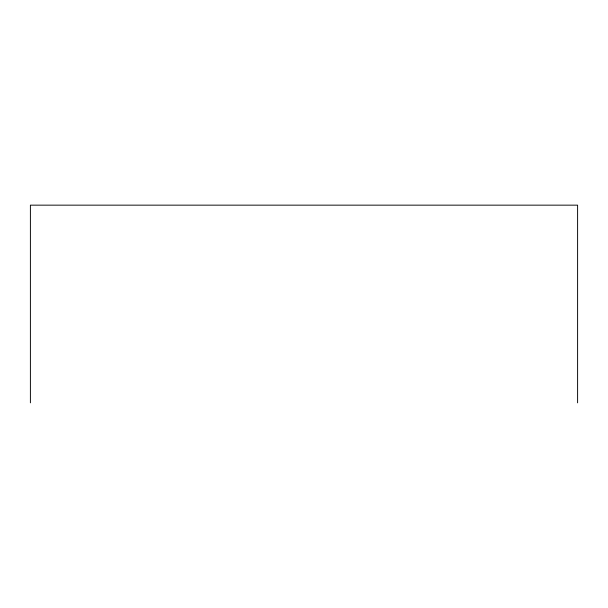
<?xml version="1.0" encoding="UTF-8"?>
<svg xmlns="http://www.w3.org/2000/svg" width="608" height="608" viewBox="0 0 608 608"><rect width="100%" height="100%" fill="white"/><g stroke="black" fill="none" stroke-linecap="round" stroke-linejoin="round"><path stroke-width="0.91" d="M577.6 402.846L577.6 205.154L30.4 205.154L30.4 402.846"/></g></svg>
